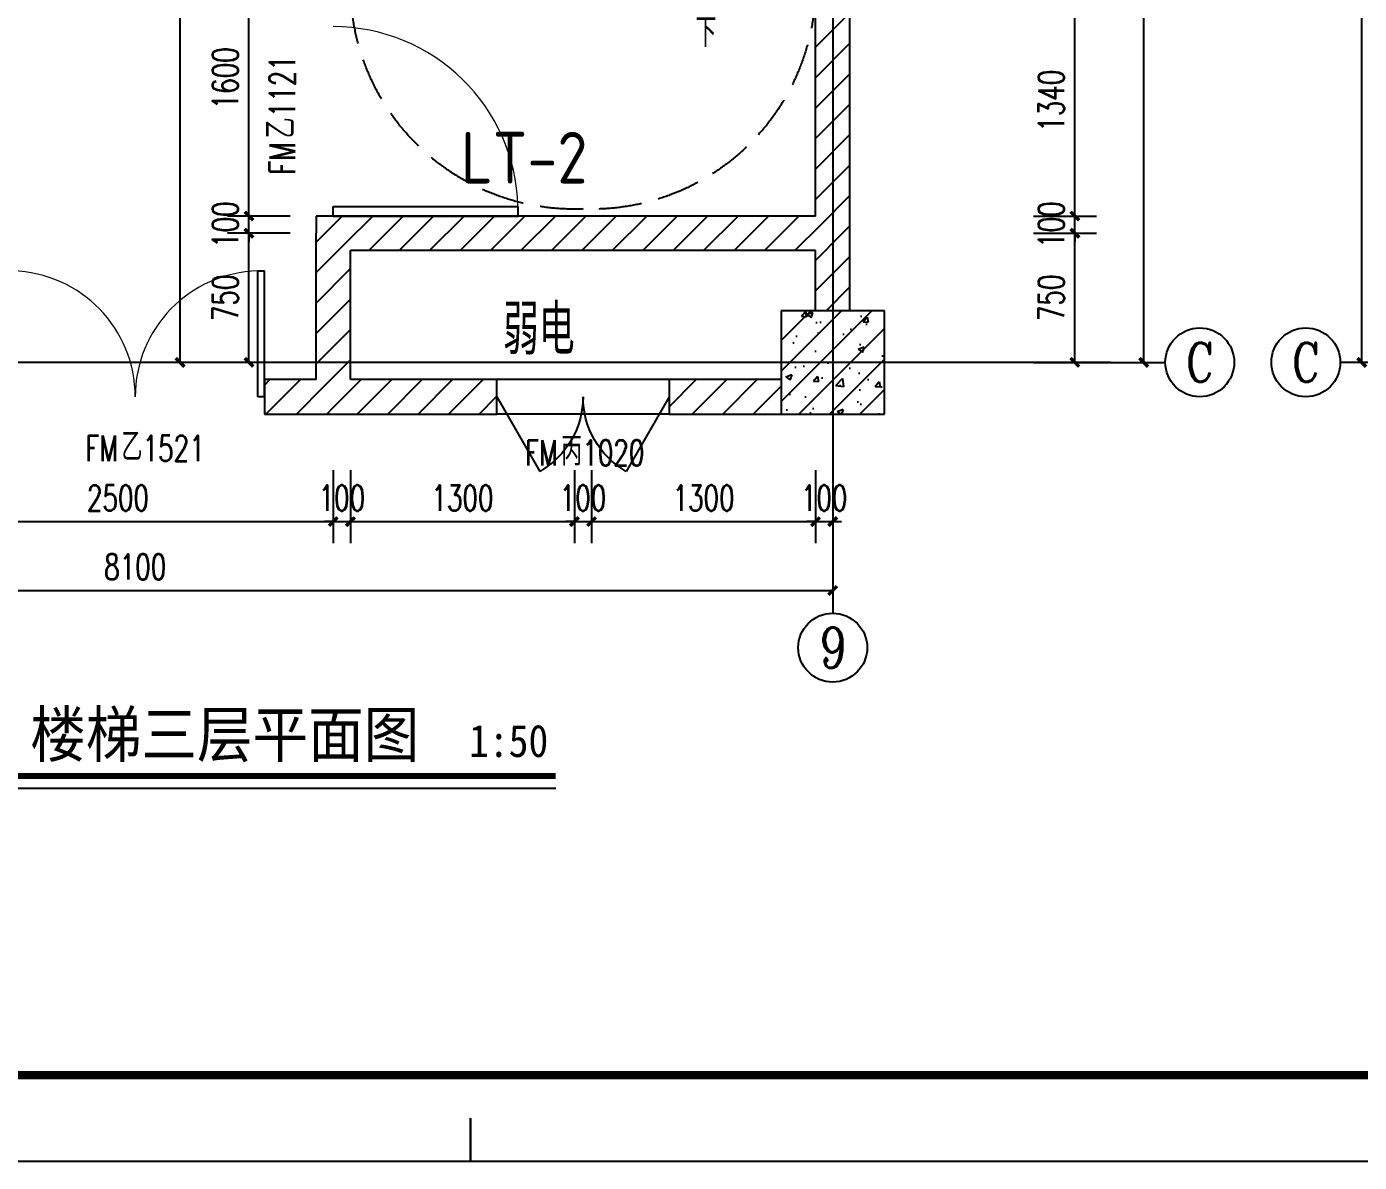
# Model space of a CAD drawing. Extents: x 1738711 to 2346805, y 1189731 to 2516152.
# Drawn here: x 2000756 to 2008494, y 1368210 to 1374807 of the extents above; entities that cross this region are included whole.
import ezdxf
from ezdxf.enums import TextEntityAlignment as Align

# ---------------------------------------------------------------- set-up
doc = ezdxf.new("R2010")
doc.units = 0
doc.header["$LTSCALE"] = 1000
doc.header["$MEASUREMENT"] = 0
doc.linetypes.add('DASH', pattern=[0.35, 0.25, -0.1])
doc.linetypes.add('复件 140224通州运河二期售楼部条件图_t3$0$X-ME SHAFT SH$0$X-B2$0$WATER_LINE', pattern=[0])
doc.layers.add('_0', color=7, linetype='Continuous', lineweight=25)
for name, color, linetype in [('AR-TEXT', 7, 'Continuous'), ('AXIS', 3, 'Continuous'), ('AXIS_TEXT', 7, 'Continuous'), ('COLUMN', 9, 'Continuous'), ('DIM_SYMB', 3, 'Continuous'), ('DOTE', 1, 'Continuous'), ('PUB_DIM', 3, 'Continuous'), ('PUB_HATCH', 8, 'Continuous'), ('PUB_TEXT', 7, 'Continuous'), ('TK', 4, 'Continuous'), ('WALL', 40, 'Continuous'), ('WINDOW', 144, 'Continuous'), ('WINDOW_TEXT', 7, 'Continuous'), ('看线', 8, 'Continuous')]:
    doc.layers.add(name, color=color, linetype=linetype)
doc.styles.add('_TCH_AXIS', font='COMPLEX', dxfattribs={"bigfont": 'GBCBIG'})
doc.styles.add('_TCH_DIM', font='SIMPLEX', dxfattribs={"bigfont": 'GBCBIG'})
doc.styles.add('_TCH_DIM_T3', font='SIMPLEX', dxfattribs={"width": 0.705882, "bigfont": 'GBCBIG'})
doc.styles.add('_TCH_WINDOW', font='SIMPLEX', dxfattribs={"height": 3.5, "bigfont": 'GBCBIG'})
doc.styles.add('COMPLEX', font='COMPLEX')
doc.styles.get("Standard").update_dxf_attribs({"font": 'gbenor.shx', "bigfont": 'gbcbig.shx'})
doc.styles.add('宋体', font='SIMSUN.TTF', dxfattribs={"width": 0.75})
doc.styles.add('黑体', font='simhei_0.ttf', dxfattribs={"width": 0.9})
doc.dimstyles.new('_TCH_ARCH&&50', dxfattribs={"dimtxt": 148.75, "dimasz": 50, "dimexe": 125, "dimexo": 150, "dimgap": 63.125, "dimtad": 1, "dimdec": 0, "dimzin": 0, "dimdsep": 46, "dimtxsty": '_TCH_DIM_T3', "dimblk": 'ARCHTICK', "dimcen": 0.09, "dimclrt": 7, "dimazin": 2, "dimtfac": 1, "dimtdec": 0, "dimtix": 1, "dimtmove": 2, "dimatfit": 3, "dimfxl": 50, "dimtolj": 1, "dimtzin": 0, "dimarcsym": 0})
pattern_1 = [(45, (0, 89.76), (-88.388383, 88.388383), [])]

# ---------------------------------------------------------------- blocks, each defined once
blk = doc.blocks.new('hearherherhr')
at = {"layer": '看线', "linetype": 'DASH'}
for centre, start, end in [((1981791.9, 1704275.4), 87.79577, 180), ((1981891.9, 1704275.4), 0, 92.20423)]:
    blk.add_arc(centre, 1300, start, end, dxfattribs=at)
blk = doc.blocks.new('hjashrtahreahe')
blk.add_line((42800, 0), (42800, 500))
at = {"const_width": 25}
blk.add_lwpolyline([(42800, 500), (42800, 0)], dxfattribs=at)
at = {"layer": 'TK', "color": 7, "const_width": 25}
blk.add_lwpolyline([(0, 59400), (84100, 59400), (84100, 0), (0, 0)], close=True, dxfattribs=at)
at = {"layer": 'TK', "color": 3, "const_width": 100}
blk.add_lwpolyline([(2500, 1000), (2500, 58400), (83100, 58400), (83100, 1000)], close=True, dxfattribs=at)
at = {"layer": 'TK', "style": '宋体', "width": 0.75}
for tag, height, p in [('项目负责人', 350, (6003, 57089)), ('专业负责人', 350, (6003, 56224)), ('设计人', 350, (6003, 55419)), ('版号1', 250, (77304, 22193)), ('时间1', 250, (82405, 22193)), ('版号2', 250, (77304, 21593)), ('时间2', 250, (82405, 21593)), ('版号3', 250, (77304, 20993)), ('时间3', 250, (82405, 20993)), ('建筑会签', 0.0001, (78978, 2403)), ('电气会签', 0.0001, (82128, 2403)), ('结构会签', 0.0001, (78978, 1803)), ('暖通会签', 0.0001, (82128, 1803)), ('给排水会签', 0.0001, (78978, 1250)), ('智能化会签', 0.0001, (82128, 1250))]:
    blk.add_attdef(tag, text='', height=height, dxfattribs=at).set_placement(p, align=Align.CENTER)
for tag, p in [('合作设计单位', (80816, 48986)), ('版号说明1', (79854, 22318)), ('版号说明2', (79854, 21718)), ('版号说明3', (79854, 21118)), ('浙江绿储科技有限公司', (80545, 16036)), ('百兆瓦级集中式熔盐储能关键', (80545, 14953)), ('设备研发及制造基地项目', (80545, 14603)), ('1#研发楼', (80545, 13636)), ('图名', (80545, 12436)), ('工程编号', (78978, 11461)), ('子项编号', (82128, 11461)), ('建筑', (78978, 10711)), ('图号', (82128, 10711)), ('施工图', (78978, 9961)), ('2023.03', (82128, 9961)), ('审定', (79353, 8461)), ('审核', (79353, 7711)), ('工程负责', (79353, 6961)), ('专业负责', (79353, 6211)), ('设计', (79353, 5461)), ('制图', (79353, 4711)), ('校对', (79353, 3961))]:
    blk.add_attdef(tag, text='', height=250, dxfattribs=at).set_placement(p, align=Align.MIDDLE_CENTER)
blk = doc.blocks.new('_ArchTick')
at = {"color": 0, "linetype": 'ByBlock', "const_width": 0.4}
blk.add_lwpolyline([(-0.5, -0.5), (0.5, 0.5)], dxfattribs=at)
blk = doc.blocks.new('*D1593')
at = {"layer": 'Defpoints', "color": 0, "transparency": 16777216}
for p in [(2001646.9, 1379456.5), (2002036.3, 1379456.5), (2002036.3, 1372856.5)]:
    blk.add_point(p, dxfattribs=at)
at = {"layer": 'PUB_DIM', "color": 0, "lineweight": -2, "transparency": 16777216}
for p, q in [((2001886.3, 1379456.5), (2001521.9, 1379456.5)), ((2001646.9, 1372856.5), (2001646.9, 1379456.5)), ((2001886.3, 1372856.5), (2001521.9, 1372856.5))]:
    blk.add_line(p, q, dxfattribs=at)
at = {"layer": 'PUB_DIM', "color": 0, "lineweight": -2, "transparency": 16777216, "xscale": 50, "yscale": 50, "zscale": 50}
for p, rotation in [((2001646.9, 1379456.5), 90), ((2001646.9, 1372856.5), 270)]:
    blk.add_blockref('_ArchTick', p, dxfattribs=dict(at, rotation=rotation))
at = {"layer": 'PUB_DIM', "color": 7, "transparency": 16777216, "insert": (2001509.4, 1376156.5), "char_height": 148.75, "attachment_point": 5, "rotation": 90, "style": '_TCH_DIM_T3'}
blk.add_mtext('\\A1;6600', dxfattribs=at)
blk = doc.blocks.new('*D1594')
at = {"layer": 'Defpoints', "color": 0, "transparency": 16777216}
for p in [(2002046.9, 1373606.5), (2002436.3, 1373606.5), (2002436.3, 1372856.5)]:
    blk.add_point(p, dxfattribs=at)
at = {"layer": 'PUB_DIM', "color": 0, "lineweight": -2, "transparency": 16777216}
for p, q in [((2002286.3, 1373606.5), (2001921.9, 1373606.5)), ((2002046.9, 1372856.5), (2002046.9, 1373606.5)), ((2002286.3, 1372856.5), (2001921.9, 1372856.5))]:
    blk.add_line(p, q, dxfattribs=at)
at = {"layer": 'PUB_DIM', "color": 0, "lineweight": -2, "transparency": 16777216, "xscale": 50, "yscale": 50, "zscale": 50}
for p, rotation in [((2002046.9, 1373606.5), 90), ((2002046.9, 1372856.5), 270)]:
    blk.add_blockref('_ArchTick', p, dxfattribs=dict(at, rotation=rotation))
at = {"layer": 'PUB_DIM', "color": 7, "transparency": 16777216, "insert": (2001909.4, 1373231.5), "char_height": 148.75, "attachment_point": 5, "rotation": 90, "style": '_TCH_DIM_T3'}
blk.add_mtext('\\A1;750', dxfattribs=at)
blk = doc.blocks.new('*D1595')
at = {"layer": 'Defpoints', "color": 0, "transparency": 16777216}
for p in [(2002046.9, 1373706.5), (2002436.3, 1373706.5), (2002436.3, 1373606.5)]:
    blk.add_point(p, dxfattribs=at)
at = {"layer": 'PUB_DIM', "color": 0, "lineweight": -2, "transparency": 16777216}
for p, q in [((2002286.3, 1373706.5), (2001921.9, 1373706.5)), ((2002046.9, 1373706.5), (2002046.9, 1373756.5)), ((2002046.9, 1373606.5), (2002046.9, 1373706.5)), ((2002286.3, 1373606.5), (2001921.9, 1373606.5)), ((2002046.9, 1373606.5), (2002046.9, 1373556.5))]:
    blk.add_line(p, q, dxfattribs=at)
at = {"layer": 'PUB_DIM', "color": 0, "lineweight": -2, "transparency": 16777216, "xscale": 50, "yscale": 50, "zscale": 50}
for p, rotation in [((2002046.9, 1373706.5), 270), ((2002046.9, 1373606.5), 90)]:
    blk.add_blockref('_ArchTick', p, dxfattribs=dict(at, rotation=rotation))
at = {"layer": 'PUB_DIM', "color": 7, "transparency": 16777216, "insert": (2001909.4, 1373656.5), "char_height": 148.75, "attachment_point": 5, "rotation": 90, "style": '_TCH_DIM_T3'}
blk.add_mtext('\\A1;100', dxfattribs=at)
blk = doc.blocks.new('*D1596')
at = {"layer": 'Defpoints', "color": 0, "transparency": 16777216}
for p in [(2002046.9, 1375306.5), (2002436.3, 1375306.5), (2002436.3, 1373706.5)]:
    blk.add_point(p, dxfattribs=at)
at = {"layer": 'PUB_DIM', "color": 0, "lineweight": -2, "transparency": 16777216}
for p, q in [((2002286.3, 1375306.5), (2001921.9, 1375306.5)), ((2002046.9, 1373706.5), (2002046.9, 1375306.5)), ((2002286.3, 1373706.5), (2001921.9, 1373706.5))]:
    blk.add_line(p, q, dxfattribs=at)
at = {"layer": 'PUB_DIM', "color": 0, "lineweight": -2, "transparency": 16777216, "xscale": 50, "yscale": 50, "zscale": 50}
for p, rotation in [((2002046.9, 1375306.5), 90), ((2002046.9, 1373706.5), 270)]:
    blk.add_blockref('_ArchTick', p, dxfattribs=dict(at, rotation=rotation))
at = {"layer": 'PUB_DIM', "color": 7, "transparency": 16777216, "insert": (2001909.4, 1374506.5), "char_height": 148.75, "attachment_point": 5, "rotation": 90, "style": '_TCH_DIM_T3'}
blk.add_mtext('\\A1;1600', dxfattribs=at)
blk = doc.blocks.new('*D1646')
at = {"layer": 'Defpoints', "color": 0, "transparency": 16777216}
for p in [(2008507.9, 1379456.5), (2008972.6, 1379456.5), (2008972.6, 1372856.5)]:
    blk.add_point(p, dxfattribs=at)
at = {"layer": 'PUB_DIM', "color": 0, "lineweight": -2, "transparency": 16777216}
for p, q in [((2008822.6, 1379456.5), (2008382.9, 1379456.5)), ((2008507.9, 1372856.5), (2008507.9, 1379456.5)), ((2008822.6, 1372856.5), (2008382.9, 1372856.5))]:
    blk.add_line(p, q, dxfattribs=at)
at = {"layer": 'PUB_DIM', "color": 0, "lineweight": -2, "transparency": 16777216, "xscale": 50, "yscale": 50, "zscale": 50}
for p, rotation in [((2008507.9, 1379456.5), 90), ((2008507.9, 1372856.5), 270)]:
    blk.add_blockref('_ArchTick', p, dxfattribs=dict(at, rotation=rotation))
at = {"layer": 'PUB_DIM', "color": 7, "transparency": 16777216, "insert": (2008370.4, 1376156.5), "char_height": 148.75, "attachment_point": 5, "rotation": 90, "style": '_TCH_DIM_T3'}
blk.add_mtext('\\A1;6600', dxfattribs=at)
blk = doc.blocks.new('*D1671')
at = {"layer": 'Defpoints', "color": 0, "transparency": 16777216}
for p in [(2006852.9, 1379456.5), (2007242.3, 1379456.5), (2006852.9, 1372856.5)]:
    blk.add_point(p, dxfattribs=at)
at = {"layer": 'PUB_DIM', "color": 0, "lineweight": -2, "transparency": 16777216}
for p, q in [((2007002.9, 1379456.5), (2007367.3, 1379456.5)), ((2007242.3, 1372856.5), (2007242.3, 1379456.5)), ((2007002.9, 1372856.5), (2007367.3, 1372856.5))]:
    blk.add_line(p, q, dxfattribs=at)
at = {"layer": 'PUB_DIM', "color": 0, "lineweight": -2, "transparency": 16777216, "xscale": 50, "yscale": 50, "zscale": 50}
for p, rotation in [((2007242.3, 1379456.5), 90), ((2007242.3, 1372856.5), 270)]:
    blk.add_blockref('_ArchTick', p, dxfattribs=dict(at, rotation=rotation))
at = {"layer": 'PUB_DIM', "color": 7, "transparency": 16777216, "insert": (2007104.8, 1376156.5), "char_height": 148.75, "attachment_point": 5, "rotation": 90, "style": '_TCH_DIM_T3'}
blk.add_mtext('\\A1;6600', dxfattribs=at)
blk = doc.blocks.new('*D1672')
at = {"layer": 'Defpoints', "color": 0, "transparency": 16777216}
for p in [(2006452.9, 1373606.5), (2006842.3, 1373606.5), (2006452.9, 1372856.5)]:
    blk.add_point(p, dxfattribs=at)
at = {"layer": 'PUB_DIM', "color": 0, "lineweight": -2, "transparency": 16777216}
for p, q in [((2006602.9, 1373606.5), (2006967.3, 1373606.5)), ((2006842.3, 1372856.5), (2006842.3, 1373606.5)), ((2006602.9, 1372856.5), (2006967.3, 1372856.5))]:
    blk.add_line(p, q, dxfattribs=at)
at = {"layer": 'PUB_DIM', "color": 0, "lineweight": -2, "transparency": 16777216, "xscale": 50, "yscale": 50, "zscale": 50}
for p, rotation in [((2006842.3, 1373606.5), 90), ((2006842.3, 1372856.5), 270)]:
    blk.add_blockref('_ArchTick', p, dxfattribs=dict(at, rotation=rotation))
at = {"layer": 'PUB_DIM', "color": 7, "transparency": 16777216, "insert": (2006704.8, 1373231.5), "char_height": 148.75, "attachment_point": 5, "rotation": 90, "style": '_TCH_DIM_T3'}
blk.add_mtext('\\A1;750', dxfattribs=at)
blk = doc.blocks.new('*D1673')
at = {"layer": 'Defpoints', "color": 0, "transparency": 16777216}
for p in [(2006452.9, 1373706.5), (2006842.3, 1373706.5), (2006452.9, 1373606.5)]:
    blk.add_point(p, dxfattribs=at)
at = {"layer": 'PUB_DIM', "color": 0, "lineweight": -2, "transparency": 16777216}
for p, q in [((2006602.9, 1373706.5), (2006967.3, 1373706.5)), ((2006842.3, 1373706.5), (2006842.3, 1373756.5)), ((2006842.3, 1373606.5), (2006842.3, 1373706.5)), ((2006602.9, 1373606.5), (2006967.3, 1373606.5)), ((2006842.3, 1373606.5), (2006842.3, 1373556.5))]:
    blk.add_line(p, q, dxfattribs=at)
at = {"layer": 'PUB_DIM', "color": 0, "lineweight": -2, "transparency": 16777216, "xscale": 50, "yscale": 50, "zscale": 50}
for p, rotation in [((2006842.3, 1373706.5), 270), ((2006842.3, 1373606.5), 90)]:
    blk.add_blockref('_ArchTick', p, dxfattribs=dict(at, rotation=rotation))
at = {"layer": 'PUB_DIM', "color": 7, "transparency": 16777216, "insert": (2006704.8, 1373656.5), "char_height": 148.75, "attachment_point": 5, "rotation": 90, "style": '_TCH_DIM_T3'}
blk.add_mtext('\\A1;100', dxfattribs=at)
blk = doc.blocks.new('*D1674')
at = {"layer": 'Defpoints', "color": 0, "transparency": 16777216}
for p in [(2006452.9, 1375046.5), (2006842.3, 1375046.5), (2006452.9, 1373706.5)]:
    blk.add_point(p, dxfattribs=at)
at = {"layer": 'PUB_DIM', "color": 0, "lineweight": -2, "transparency": 16777216}
for p, q in [((2006602.9, 1375046.5), (2006967.3, 1375046.5)), ((2006842.3, 1373706.5), (2006842.3, 1375046.5)), ((2006602.9, 1373706.5), (2006967.3, 1373706.5))]:
    blk.add_line(p, q, dxfattribs=at)
at = {"layer": 'PUB_DIM', "color": 0, "lineweight": -2, "transparency": 16777216, "xscale": 50, "yscale": 50, "zscale": 50}
for p, rotation in [((2006842.3, 1375046.5), 90), ((2006842.3, 1373706.5), 270)]:
    blk.add_blockref('_ArchTick', p, dxfattribs=dict(at, rotation=rotation))
at = {"layer": 'PUB_DIM', "color": 7, "transparency": 16777216, "insert": (2006704.8, 1374376.5), "char_height": 148.75, "attachment_point": 5, "rotation": 90, "style": '_TCH_DIM_T3'}
blk.add_mtext('\\A1;1340', dxfattribs=at)
blk = doc.blocks.new('*D1693')
at = {"layer": 'Defpoints', "color": 0, "transparency": 16777216}
for p in [(1997336.3, 1371980.1), (2005436.3, 1371980.1), (2005436.3, 1371531.5)]:
    blk.add_point(p, dxfattribs=at)
at = {"layer": 'PUB_DIM', "color": 0, "lineweight": -2, "transparency": 16777216}
for p, q in [((1997336.3, 1371830.1), (1997336.3, 1371406.5)), ((2005436.3, 1371830.1), (2005436.3, 1371406.5)), ((1997336.3, 1371531.5), (2005436.3, 1371531.5))]:
    blk.add_line(p, q, dxfattribs=at)
at = {"layer": 'PUB_DIM', "color": 0, "lineweight": -2, "transparency": 16777216, "xscale": 50, "yscale": 50, "zscale": 50, "rotation": 180}
blk.add_blockref('_ArchTick', (1997336.3, 1371531.5), dxfattribs=at)
at = {"layer": 'PUB_DIM', "color": 0, "lineweight": -2, "transparency": 16777216, "xscale": 50, "yscale": 50, "zscale": 50}
blk.add_blockref('_ArchTick', (2005436.3, 1371531.5), dxfattribs=at)
at = {"layer": 'PUB_DIM', "color": 7, "transparency": 16777216, "insert": (2001386.3, 1371669), "char_height": 148.75, "attachment_point": 5, "style": '_TCH_DIM_T3'}
blk.add_mtext('\\A1;8100', dxfattribs=at)
blk = doc.blocks.new('*D1697')
at = {"layer": 'Defpoints', "color": 0, "transparency": 16777216}
for p in [(2000036.3, 1372380.1), (2002536.3, 1372380.1), (2002536.3, 1371931.5)]:
    blk.add_point(p, dxfattribs=at)
at = {"layer": 'PUB_DIM', "color": 0, "lineweight": -2, "transparency": 16777216}
for p, q in [((2000036.3, 1372230.1), (2000036.3, 1371806.5)), ((2002536.3, 1372230.1), (2002536.3, 1371806.5)), ((2000036.3, 1371931.5), (2002536.3, 1371931.5))]:
    blk.add_line(p, q, dxfattribs=at)
at = {"layer": 'PUB_DIM', "color": 0, "lineweight": -2, "transparency": 16777216, "xscale": 50, "yscale": 50, "zscale": 50, "rotation": 180}
blk.add_blockref('_ArchTick', (2000036.3, 1371931.5), dxfattribs=at)
at = {"layer": 'PUB_DIM', "color": 0, "lineweight": -2, "transparency": 16777216, "xscale": 50, "yscale": 50, "zscale": 50}
blk.add_blockref('_ArchTick', (2002536.3, 1371931.5), dxfattribs=at)
at = {"layer": 'PUB_DIM', "color": 7, "transparency": 16777216, "insert": (2001286.3, 1372069), "char_height": 148.75, "attachment_point": 5, "style": '_TCH_DIM_T3'}
blk.add_mtext('\\A1;2500', dxfattribs=at)
blk = doc.blocks.new('*D1698')
at = {"layer": 'Defpoints', "color": 0, "transparency": 16777216}
for p in [(2002536.3, 1372380.1), (2002636.3, 1372380.1), (2002636.3, 1371931.5)]:
    blk.add_point(p, dxfattribs=at)
at = {"layer": 'PUB_DIM', "color": 0, "lineweight": -2, "transparency": 16777216}
for p, q in [((2002536.3, 1372230.1), (2002536.3, 1371806.5)), ((2002636.3, 1372230.1), (2002636.3, 1371806.5)), ((2002536.3, 1371931.5), (2002486.3, 1371931.5)), ((2002536.3, 1371931.5), (2002636.3, 1371931.5)), ((2002636.3, 1371931.5), (2002686.3, 1371931.5))]:
    blk.add_line(p, q, dxfattribs=at)
at = {"layer": 'PUB_DIM', "color": 0, "lineweight": -2, "transparency": 16777216, "xscale": 50, "yscale": 50, "zscale": 50}
blk.add_blockref('_ArchTick', (2002536.3, 1371931.5), dxfattribs=at)
at = {"layer": 'PUB_DIM', "color": 0, "lineweight": -2, "transparency": 16777216, "xscale": 50, "yscale": 50, "zscale": 50, "rotation": 180}
blk.add_blockref('_ArchTick', (2002636.3, 1371931.5), dxfattribs=at)
at = {"layer": 'PUB_DIM', "color": 7, "transparency": 16777216, "insert": (2002586.3, 1372069), "char_height": 148.75, "attachment_point": 5, "style": '_TCH_DIM_T3'}
blk.add_mtext('\\A1;100', dxfattribs=at)
blk = doc.blocks.new('*D1699')
at = {"layer": 'Defpoints', "color": 0, "transparency": 16777216}
for p in [(2002636.3, 1372380.1), (2003936.3, 1372380.1), (2003936.3, 1371931.5)]:
    blk.add_point(p, dxfattribs=at)
at = {"layer": 'PUB_DIM', "color": 0, "lineweight": -2, "transparency": 16777216}
for p, q in [((2002636.3, 1372230.1), (2002636.3, 1371806.5)), ((2003936.3, 1372230.1), (2003936.3, 1371806.5)), ((2002636.3, 1371931.5), (2003936.3, 1371931.5))]:
    blk.add_line(p, q, dxfattribs=at)
at = {"layer": 'PUB_DIM', "color": 0, "lineweight": -2, "transparency": 16777216, "xscale": 50, "yscale": 50, "zscale": 50, "rotation": 180}
blk.add_blockref('_ArchTick', (2002636.3, 1371931.5), dxfattribs=at)
at = {"layer": 'PUB_DIM', "color": 0, "lineweight": -2, "transparency": 16777216, "xscale": 50, "yscale": 50, "zscale": 50}
blk.add_blockref('_ArchTick', (2003936.3, 1371931.5), dxfattribs=at)
at = {"layer": 'PUB_DIM', "color": 7, "transparency": 16777216, "insert": (2003286.3, 1372069), "char_height": 148.75, "attachment_point": 5, "style": '_TCH_DIM_T3'}
blk.add_mtext('\\A1;1300', dxfattribs=at)
blk = doc.blocks.new('*D1700')
at = {"layer": 'Defpoints', "color": 0, "transparency": 16777216}
for p in [(2003936.3, 1372380.1), (2004036.3, 1372380.1), (2004036.3, 1371931.5)]:
    blk.add_point(p, dxfattribs=at)
at = {"layer": 'PUB_DIM', "color": 0, "lineweight": -2, "transparency": 16777216}
for p, q in [((2003936.3, 1372230.1), (2003936.3, 1371806.5)), ((2004036.3, 1372230.1), (2004036.3, 1371806.5)), ((2003936.3, 1371931.5), (2003886.3, 1371931.5)), ((2003936.3, 1371931.5), (2004036.3, 1371931.5)), ((2004036.3, 1371931.5), (2004086.3, 1371931.5))]:
    blk.add_line(p, q, dxfattribs=at)
at = {"layer": 'PUB_DIM', "color": 0, "lineweight": -2, "transparency": 16777216, "xscale": 50, "yscale": 50, "zscale": 50}
blk.add_blockref('_ArchTick', (2003936.3, 1371931.5), dxfattribs=at)
at = {"layer": 'PUB_DIM', "color": 0, "lineweight": -2, "transparency": 16777216, "xscale": 50, "yscale": 50, "zscale": 50, "rotation": 180}
blk.add_blockref('_ArchTick', (2004036.3, 1371931.5), dxfattribs=at)
at = {"layer": 'PUB_DIM', "color": 7, "transparency": 16777216, "insert": (2003986.3, 1372069), "char_height": 148.75, "attachment_point": 5, "style": '_TCH_DIM_T3'}
blk.add_mtext('\\A1;100', dxfattribs=at)
blk = doc.blocks.new('*D1701')
at = {"layer": 'Defpoints', "color": 0, "transparency": 16777216}
for p in [(2004036.3, 1372380.1), (2005336.3, 1372380.1), (2005336.3, 1371931.5)]:
    blk.add_point(p, dxfattribs=at)
at = {"layer": 'PUB_DIM', "color": 0, "lineweight": -2, "transparency": 16777216}
for p, q in [((2004036.3, 1372230.1), (2004036.3, 1371806.5)), ((2005336.3, 1372230.1), (2005336.3, 1371806.5)), ((2004036.3, 1371931.5), (2005336.3, 1371931.5))]:
    blk.add_line(p, q, dxfattribs=at)
at = {"layer": 'PUB_DIM', "color": 0, "lineweight": -2, "transparency": 16777216, "xscale": 50, "yscale": 50, "zscale": 50, "rotation": 180}
blk.add_blockref('_ArchTick', (2004036.3, 1371931.5), dxfattribs=at)
at = {"layer": 'PUB_DIM', "color": 0, "lineweight": -2, "transparency": 16777216, "xscale": 50, "yscale": 50, "zscale": 50}
blk.add_blockref('_ArchTick', (2005336.3, 1371931.5), dxfattribs=at)
at = {"layer": 'PUB_DIM', "color": 7, "transparency": 16777216, "insert": (2004686.3, 1372069), "char_height": 148.75, "attachment_point": 5, "style": '_TCH_DIM_T3'}
blk.add_mtext('\\A1;1300', dxfattribs=at)
blk = doc.blocks.new('*D1702')
at = {"layer": 'Defpoints', "color": 0, "transparency": 16777216}
for p in [(2005336.3, 1372380.1), (2005436.3, 1372380.1), (2005436.3, 1371931.5)]:
    blk.add_point(p, dxfattribs=at)
at = {"layer": 'PUB_DIM', "color": 0, "lineweight": -2, "transparency": 16777216}
for p, q in [((2005336.3, 1372230.1), (2005336.3, 1371806.5)), ((2005436.3, 1372230.1), (2005436.3, 1371806.5)), ((2005336.3, 1371931.5), (2005286.3, 1371931.5)), ((2005336.3, 1371931.5), (2005436.3, 1371931.5)), ((2005436.3, 1371931.5), (2005486.3, 1371931.5))]:
    blk.add_line(p, q, dxfattribs=at)
at = {"layer": 'PUB_DIM', "color": 0, "lineweight": -2, "transparency": 16777216, "xscale": 50, "yscale": 50, "zscale": 50}
blk.add_blockref('_ArchTick', (2005336.3, 1371931.5), dxfattribs=at)
at = {"layer": 'PUB_DIM', "color": 0, "lineweight": -2, "transparency": 16777216, "xscale": 50, "yscale": 50, "zscale": 50, "rotation": 180}
blk.add_blockref('_ArchTick', (2005436.3, 1371931.5), dxfattribs=at)
at = {"layer": 'PUB_DIM', "color": 7, "transparency": 16777216, "insert": (2005386.3, 1372069), "char_height": 148.75, "attachment_point": 5, "style": '_TCH_DIM_T3'}
blk.add_mtext('\\A1;100', dxfattribs=at)
blk = doc.blocks.new('$DorLib2D$00000231')
at = {"color": 0}
for p, q in [((-0.5, 0), (-0.25, 0.433)), ((0.5, 0), (0.25, 0.433))]:
    blk.add_line(p, q, dxfattribs=at)
for centre, start, end in [((-0.5, 0), 0, 60), ((0.5, 0), 120, 180)]:
    blk.add_arc(centre, 0.5, start, end, dxfattribs=at)
blk = doc.blocks.new('$DorLib2D$00000002')
for p, q in [((-0.5, 0), (-0.5, 0.4875)), ((-0.475, 0.4875), (-0.5, 0.4875)), ((-0.475, 0), (-0.475, 0.4875)), ((0.475, 0), (0.475, 0.4875)), ((0.475, 0.4875), (0.5, 0.4875)), ((0.5, 0), (0.5, 0.4875)), ((-0.5, 0), (-0.475, 0)), ((0.5, 0), (0.475, 0))]:
    blk.add_line(p, q)
at = {"lineweight": 13}
for centre, start, end in [((-0.4875, 0), 0, 88.5307), ((0.4875, 0), 91.4693, 180)]:
    blk.add_arc(centre, 0.4875, start, end, dxfattribs=at)
blk = doc.blocks.new('$DorLib2D$00000001')
for p, q in [((0.45, 0.975), (0.5, 0.975)), ((0.45, 0), (0.45, 0.975)), ((0.5, 0), (0.5, 0.975)), ((0.5, 0), (0.45, 0))]:
    blk.add_line(p, q)
at = {"lineweight": 13}
blk.add_arc((0.475, 0), 0.975, 91.46928, 180, dxfattribs=at)
blk = doc.blocks.new('_AXISO')
blk.add_circle((0, 0), 0.5)
at = {"layer": 'AXIS_TEXT', "style": 'COMPLEX', "width": 1.041667}
blk.add_attdef('A', text='', height=0.56, dxfattribs=at).set_placement((-0.25, -0.28), (0.25, -0.28), align=Align.FIT)

msp = doc.modelspace()

# ---------------------------------------------------------------- hatches: boundary and pattern name
at = {"layer": 'PUB_HATCH'}
h = msp.add_hatch(dxfattribs=at)
h.set_pattern_fill('普通砖', color=256, scale=50, style=0)
h.set_pattern_definition(pattern_1)
h.paths.add_polyline_path([(2005536.3, 1378956.5), (2005336.3, 1378956.5), (2005336.3, 1373706.5), (2005403, 1373606.5), (2005536.3, 1373606.5)])
h = msp.add_hatch(dxfattribs=at)
h.set_pattern_fill('普通砖', color=256, scale=50, style=0)
h.set_pattern_definition(pattern_1)
h.paths.add_polyline_path([(2002636.3, 1373706.5), (2002436.3, 1373706.5), (2002436.3, 1373606.5), (2002569.6, 1373606.5)])
h = msp.add_hatch(dxfattribs=at)
h.set_pattern_fill('普通砖', color=256, scale=50, style=0)
h.set_pattern_definition(pattern_1)
h.paths.add_polyline_path([(2005403, 1373606.5), (2005336.3, 1373706.5), (2002636.3, 1373706.5), (2002569.6, 1373606.5), (2002636.3, 1373506.5), (2005336.3, 1373506.5)])
h = msp.add_hatch(dxfattribs=at)
h.set_pattern_fill('普通砖', color=256, scale=50, style=0)
h.set_pattern_definition(pattern_1)
h.paths.add_polyline_path([(2002536.3, 1372689.9), (2002636.3, 1372756.5), (2002636.3, 1373506.5), (2002569.6, 1373606.5), (2002436.3, 1373606.5), (2002436.3, 1372756.5)])
h = msp.add_hatch(dxfattribs=at)
h.set_pattern_fill('普通砖', color=256, scale=50, style=0)
h.set_pattern_definition(pattern_1)
h.paths.add_polyline_path([(2005336.3, 1373156.5), (2005536.3, 1373156.5), (2005536.3, 1373606.5), (2005403, 1373606.5), (2005336.3, 1373506.5)])
at = {"layer": 'PUB_HATCH', "linetype": '复件 140224通州运河二期售楼部条件图_t3$0$X-ME SHAFT SH$0$X-B2$0$WATER_LINE'}
h = msp.add_hatch(dxfattribs=at)
h.set_pattern_fill('钢筋混凝土', color=256, scale=50, style=0)
h.set_pattern_definition([(45, (0, 0), (-88.3883476, 88.3883476), []), (50, (0, 0), (358.63009, -31.376067), [37.5, -412.5]), (355, (0, 0), (-69.375667, 376.096067), [30, -330]), (100.4514, (29.9, -2.6), (289.25469, 344.71977), [31.870095, -350.571056]), (46.1842, (0, 100), (533.620524, -82.75951), [56.25, -618.75]), (96.6356, (44.47, 93.1), (467.33135, 487.05894), [47.80514, -525.8565]), (351.1842, (0, 100), (467.33097, 487.0593), [45, -495]), (21, (50, 75), (298.453526, -201.309445), [37.5, -412.5]), (326, (50, 75), (121.657666, 362.57502), [30, -330]), (71.4514, (74.87, 58.22), (420.111314, 161.26525), [31.870095, -350.571056]), (37.5, (0, 0), (6.0799277, 166.446927), [0, -326, 0, -335, 0, -331.25]), (7.5, (0, 0), (131.534769, 197.205856), [0, -191, 0, -318.5, 0, -126.25]), (327.5, (-111.5, 0), (266.911218, -11.277436), [0, -125, 0, -390, 0, -517.5]), (317.5, (-161.5, 0), (291.593085, 50.052491), [0, -162.5, 0, -259, 0, -367.5])])
h.paths.add_polyline_path([(2005136.3, 1372556.5), (2005736.3, 1372556.5), (2005736.3, 1373156.5), (2005136.3, 1373156.5)])
at = {"layer": 'PUB_HATCH'}
h = msp.add_hatch(dxfattribs=at)
h.set_pattern_fill('普通砖', color=256, scale=50, style=0)
h.set_pattern_definition(pattern_1)
h.paths.add_polyline_path([(2002436.3, 1372756.5), (2002136.3, 1372756.5), (2002136.3, 1372556.5), (2002536.3, 1372556.5), (2002536.3, 1372689.9)])
h = msp.add_hatch(dxfattribs=at)
h.set_pattern_fill('普通砖', color=256, scale=50, style=0)
h.set_pattern_definition(pattern_1)
h.paths.add_polyline_path([(2002536.3, 1372556.5), (2003486.3, 1372556.5), (2003486.3, 1372756.5), (2002636.3, 1372756.5), (2002536.3, 1372689.9)])
h = msp.add_hatch(dxfattribs=at)
h.set_pattern_fill('普通砖', color=256, scale=50, style=0)
h.set_pattern_definition(pattern_1)
h.paths.add_polyline_path([(2005136.3, 1372756.5), (2004486.3, 1372756.5), (2004486.3, 1372556.5), (2005136.3, 1372556.5)])

# ---------------------------------------------------------------- linework, layer by layer
at = {"layer": 'AXIS'}
for p, q in [((2006867.3, 1372856.5), (2007367.3, 1372856.5)), ((2008882.9, 1372856.5), (2008382.9, 1372856.5)), ((2005436.3, 1371899.5), (2005436.3, 1371399.5))]:
    msp.add_line(p, q, dxfattribs=at)
at = {"layer": 'COLUMN', "linetype": '复件 140224通州运河二期售楼部条件图_t3$0$X-ME SHAFT SH$0$X-B2$0$WATER_LINE'}
for p, q in [((2005736.3, 1373156.5), (2005136.3, 1373156.5)), ((2005136.3, 1373156.5), (2005136.3, 1372556.5)), ((2005736.3, 1372556.5), (2005736.3, 1373156.5)), ((2005136.3, 1372556.5), (2005736.3, 1372556.5))]:
    msp.add_line(p, q, dxfattribs=at)
at = {"layer": 'DIM_SYMB', "const_width": 35}
msp.add_lwpolyline([(2000096.5, 1370453), (2003827.8, 1370453)], dxfattribs=at)
at = {"layer": 'DIM_SYMB'}
msp.add_lwpolyline([(2000096.5, 1370383), (2003827.8, 1370383)], dxfattribs=at)
at = {"layer": 'DOTE'}
for p, q in [((2005436.3, 1380325.8), (2005436.3, 1371633.5)), ((2007050.7, 1372856.5), (1996083.2, 1372856.5))]:
    msp.add_line(p, q, dxfattribs=at)
at = {"layer": 'WALL'}
for p, q in [((2005336.3, 1373706.5), (2005336.3, 1378956.5)), ((2005536.3, 1373606.5), (2005536.3, 1378956.5)), ((2002636.3, 1373706.5), (2002436.3, 1373706.5)), ((2002436.3, 1373706.5), (2002436.3, 1373606.5)), ((2005336.3, 1373706.5), (2002636.3, 1373706.5)), ((2002436.3, 1372756.5), (2002436.3, 1373606.5)), ((2005536.3, 1373156.5), (2005536.3, 1373606.5)), ((2002636.3, 1372756.5), (2002636.3, 1373506.5)), ((2005336.3, 1373506.5), (2002636.3, 1373506.5)), ((2005336.3, 1373156.5), (2005336.3, 1373506.5)), ((2002436.3, 1372756.5), (2002136.3, 1372756.5)), ((2002136.3, 1372756.5), (2002136.3, 1372556.5)), ((2003486.3, 1372756.5), (2002636.3, 1372756.5)), ((2003486.3, 1372556.5), (2003486.3, 1372756.5)), ((2005136.3, 1372756.5), (2004486.3, 1372756.5)), ((2004486.3, 1372756.5), (2004486.3, 1372556.5)), ((2002136.3, 1372556.5), (2002536.3, 1372556.5)), ((2002536.3, 1372556.5), (2003486.3, 1372556.5)), ((2004486.3, 1372556.5), (2005136.3, 1372556.5))]:
    msp.add_line(p, q, dxfattribs=at)
at = {"layer": 'WINDOW'}
for p, q in [((2004486.3, 1372756.5), (2003486.3, 1372756.5)), ((2004486.3, 1372556.5), (2003486.3, 1372556.5))]:
    msp.add_line(p, q, dxfattribs=at)

# ---------------------------------------------------------------- block references
at = {"xscale": 0.5, "yscale": 0.5, "zscale": 0.5}
msp.add_blockref('hjashrtahreahe', (1981933.1, 1368216), dxfattribs=at)
at = {"layer": '_0', "xscale": -1, "rotation": 180}
msp.add_blockref('hearherherhr', (22144.4, 3079321.9), dxfattribs=at)
at = {"layer": 'AXIS'}
ref = msp.add_blockref('_AXISO', (2007567.3, 1372856.5), dxfattribs=dict(at, xscale=400, yscale=400, zscale=400))
ref.add_attrib('A', 'C', dxfattribs={"layer": 'AXIS_TEXT', "ltscale": 0.5, "height": 227.8, "style": '_TCH_AXIS'}).set_placement((2007485.9, 1372742.6), (2007648.6, 1372742.6), align=Align.FIT)
ref = msp.add_blockref('_AXISO', (2008182.9, 1372856.5), dxfattribs=dict(at, xscale=400, yscale=400, zscale=400))
ref.add_attrib('A', 'C', dxfattribs={"layer": 'AXIS_TEXT', "ltscale": 0.5, "height": 227.8, "style": '_TCH_AXIS'}).set_placement((2008101.5, 1372742.6), (2008264.3, 1372742.6), align=Align.FIT)
ref = msp.add_blockref('_AXISO', (2005436.3, 1371199.5), dxfattribs=dict(at, xscale=400, yscale=400, zscale=400))
ref.add_attrib('A', '9', dxfattribs={"layer": 'AXIS_TEXT', "ltscale": 0.5, "height": 233, "style": '_TCH_AXIS'}).set_placement((2005358.6, 1371083), (2005513.9, 1371083), align=Align.FIT)
at = {"layer": 'WINDOW'}
for name, p, xscale, yscale, zscale, rotation in [('$DorLib2D$00000001', (2002536.3, 1374256.5), -1100, -1100, -1100, 89.99999984016144), ('$DorLib2D$00000002', (2001386.3, 1372656.5), -1500, -1500, -1500, 179.9999998841856), ('$DorLib2D$00000231', (2003986.3, 1372656.5), -1000, 1000, -1000, 179.9999998429446)]:
    msp.add_blockref(name, p, dxfattribs=dict(at, xscale=xscale, yscale=yscale, zscale=zscale, rotation=rotation))

# ---------------------------------------------------------------- texts
at = {"layer": 'AR-TEXT'}
for s, height, p in [('LT-2', 300, (2003278.1, 1373895.3)), ('弱电', 289.36, (2003521.1, 1372902))]:
    msp.add_text(s, height=height, dxfattribs=at).set_placement(p)
at = {"layer": 'PUB_TEXT', "color": 7, "style": '_TCH_DIM'}
msp.add_text('下', height=168.8, dxfattribs=at).set_placement((2004638.8, 1374689))
at = {"layer": 'PUB_TEXT', "color": 7, "style": '黑体', "width": 0.9}
for s, height, p in [('楼梯三层平面图', 262.87, (2000777, 1370564.3)), ('1:50', 187.76, (2003324.9, 1370564.3))]:
    msp.add_text(s, height=height, dxfattribs=at).set_placement(p)
at = {"layer": 'WINDOW_TEXT', "style": '_TCH_WINDOW', "width": 0.705882}
for s, rotation, p in [('1121', 90, (2002315.3, 1374280.5)), ('FM', 90, (2002315.3, 1373947.6)), ('FM', 360, (2001096.7, 1372283)), ('1521', 360, (2001429.5, 1372283)), ('FM', 360, (2003649.6, 1372256.7)), ('1020', 360, (2003982.4, 1372256.7))]:
    msp.add_text(s, height=148.75, rotation=rotation, dxfattribs=at).set_placement(p)
at = {"layer": 'WINDOW_TEXT', "style": '_TCH_WINDOW'}
for s, rotation, p in [('乙', 90, (2002315.3, 1374157.6)), ('乙', 360, (2001306.7, 1372283)), ('丙', 360, (2003859.6, 1372256.7))]:
    msp.add_text(s, height=168.8, rotation=rotation, dxfattribs=at).set_placement(p)

# ---------------------------------------------------------------- dimensions: what is measured, and where the dimension line sits
at = {"layer": 'PUB_DIM'}
for p1, p2, distance, picture, middle in [((2002036.3, 1372856.5), (2002036.3, 1379456.5), 389.4, '*D1593', (2001509.4, 1376156.5)), ((2006852.9, 1372856.5), (2006852.9, 1379456.5), -389.4, '*D1671', (2007104.8, 1376156.5)), ((2008972.6, 1372856.5), (2008972.6, 1379456.5), 464.7, '*D1646', (2008370.4, 1376156.5)), ((2002436.3, 1373706.5), (2002436.3, 1375306.5), 389.4, '*D1596', (2001909.4, 1374506.5)), ((2006452.9, 1373706.5), (2006452.9, 1375046.5), -389.4, '*D1674', (2006704.8, 1374376.5)), ((2002436.3, 1373606.5), (2002436.3, 1373706.5), 389.4, '*D1595', (2001909.4, 1373656.5)), ((2006452.9, 1373606.5), (2006452.9, 1373706.5), -389.4, '*D1673', (2006704.8, 1373656.5)), ((2002436.3, 1372856.5), (2002436.3, 1373606.5), 389.4, '*D1594', (2001909.4, 1373231.5)), ((2006452.9, 1372856.5), (2006452.9, 1373606.5), -389.4, '*D1672', (2006704.8, 1373231.5)), ((2000036.3, 1372380.1), (2002536.3, 1372380.1), -448.6, '*D1697', (2001286.3, 1372069)), ((2002536.3, 1372380.1), (2002636.3, 1372380.1), -448.6, '*D1698', (2002586.3, 1372069)), ((2002636.3, 1372380.1), (2003936.3, 1372380.1), -448.6, '*D1699', (2003286.3, 1372069)), ((2003936.3, 1372380.1), (2004036.3, 1372380.1), -448.6, '*D1700', (2003986.3, 1372069)), ((2004036.3, 1372380.1), (2005336.3, 1372380.1), -448.6, '*D1701', (2004686.3, 1372069)), ((2005336.3, 1372380.1), (2005436.3, 1372380.1), -448.6, '*D1702', (2005386.3, 1372069)), ((1997336.3, 1371980.1), (2005436.3, 1371980.1), -448.6, '*D1693', (2001386.3, 1371669))]:
    dim = msp.add_aligned_dim(p1=p1, p2=p2, distance=distance, dimstyle='_TCH_ARCH&&50', dxfattribs=at)
    dim.commit()
    dim.dimension.update_dxf_attribs({"geometry": picture, "text_midpoint": middle})

doc.saveas('drawing.dxf')
